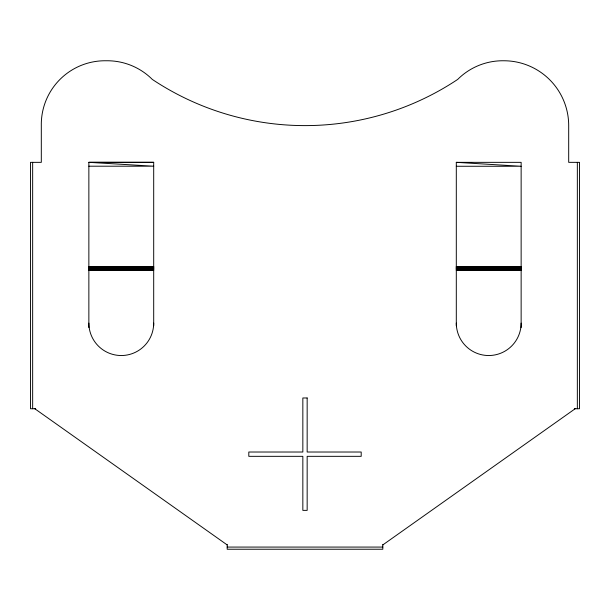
<?xml version="1.0" encoding="UTF-8"?>
<svg xmlns="http://www.w3.org/2000/svg" width="610" height="610" viewBox="0 0 610 610"><rect width="100%" height="100%" fill="white"/><g stroke="black" fill="none" stroke-linecap="round" stroke-linejoin="round"><path stroke-width="0.91" d="M382.813 544.921L575.177 408.746M153.697 325.725L153.697 162.283L88.862 162.283L88.862 327.6M153.697 162.344L88.862 162.344L153.697 166.202L88.862 166.202M456.303 325.786L456.303 162.344L521.138 162.344L521.138 327.661M456.303 166.263L521.138 166.263L456.303 162.344M88.862 266.463L153.697 266.463M456.303 266.524L521.138 266.524M88.862 266.738L153.697 266.738M456.303 266.799L521.138 266.799M88.862 267.027L153.697 267.027M456.303 267.088L521.138 267.088M88.862 267.325L153.697 267.325M456.303 267.386L521.138 267.386M88.862 267.63L153.697 267.63M456.303 267.698L521.138 267.698M88.862 267.95L153.697 267.95M456.303 268.011L521.138 268.011M88.862 268.11L153.697 268.11M456.303 268.171L521.138 268.171M88.862 268.278L153.697 268.278M456.303 268.339L521.138 268.339M88.862 268.606L153.697 268.606M456.303 268.667L521.138 268.667M88.862 268.941L153.697 268.941M456.303 269.002L521.138 269.002M88.862 269.277L153.697 269.277M456.303 269.346L521.138 269.346M88.862 269.62L153.697 269.62M456.303 269.689L521.138 269.689M88.862 269.971L153.697 269.971M456.303 270.032L521.138 270.032M88.862 270.314L153.697 270.314M456.303 270.375L521.138 270.375M35.662 408.746L30.5 408.746L30.5 162.344L41.305 162.344L41.305 125.599A63.76 63.76 0 0 1 106.148 60.764A63.76 63.76 0 0 1 152.325 79.43A275.484 275.484 0 0 0 457.675 79.43A63.76 63.76 0 0 1 503.852 60.764A64.843 64.843 0 0 1 568.695 125.599L568.695 162.344L579.5 162.344L579.5 408.746L574.338 408.746M227.187 547.078L382.813 547.078M34.823 408.746L227.187 544.921M577.342 162.344L577.342 408.746M382.813 544.478L382.813 549.236L227.187 549.236L227.187 544.478M32.658 162.344L32.658 408.746M153.697 323.109A32.422 32.422 0 0 1 121.283 355.531A32.422 32.422 0 0 1 88.862 323.109M521.138 323.109A32.422 32.422 0 0 1 488.717 355.531A32.422 32.422 0 0 1 456.303 323.109M307.158 397.979L302.842 397.979L302.842 452.018L248.804 452.018L248.804 456.333L302.842 456.333L302.842 510.372L307.158 510.372L307.158 456.333L361.196 456.333L361.196 452.018L307.158 452.018L307.158 397.979"/></g></svg>
